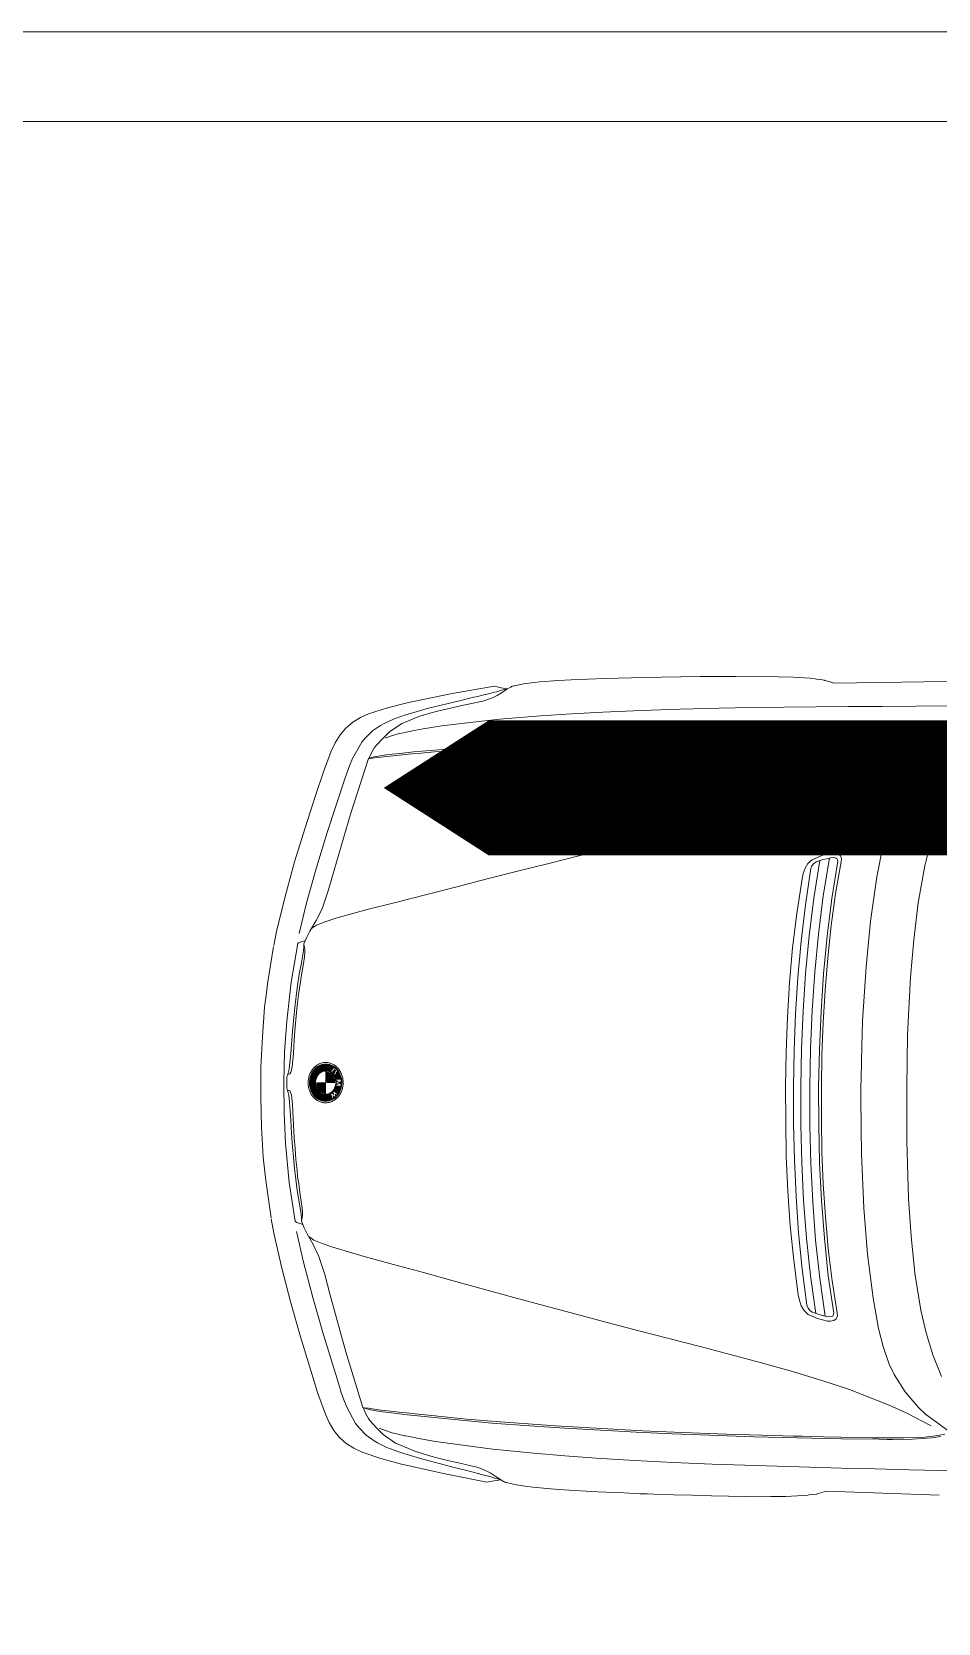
# Model space of a CAD drawing. Header units: metres. Extents: x -2 to 3328848, y -2 to 2725060.
# Drawn here: x 1662995.98 to 1663016.18, y 1362114.75 to 1362150.2 of the extents above; entities that cross this region are included whole.
import ezdxf

# ---------------------------------------------------------------- set-up
doc = ezdxf.new("R2010")
doc.units = ezdxf.units.M
doc.layers.get('0').update_dxf_attribs({"color": 253, "lineweight": 0})
doc.layers.add('AUTOS', color=253, linetype='Continuous', lineweight=0)
doc.layers.add('SIMBOLOGIA', color=253, linetype='Continuous', lineweight=0)

# ---------------------------------------------------------------- blocks, each defined once
blk = doc.blocks.new('8AUTOS')
at = {"linetype": 'Continuous'}
for p, q in [((1.7237, 1.2123), (1.4727, 1.2165)), ((1.7651, 1.2222), (1.7626, 1.2216)), ((2.4373, 1.2062), (2.4353, 1.2067)), ((2.512, 1.1843), (2.5005, 1.1872)), ((2.6866, 1.1224), (2.6856, 1.1229)), ((1.5498, 1.0347), (1.4935, 1.0627)), ((2.7598, 1.0446), (2.7536, 1.0585)), ((2.8338, 0.355), (2.8339, 0.3529)), ((2.8351, 0.3561), (2.8351, 0.3542)), ((2.8364, 0.3571), (2.8364, 0.3554)), ((2.8377, 0.358), (2.8377, 0.3566)), ((2.839, 0.3589), (2.839, 0.3558)), ((2.8403, 0.3597), (2.8403, 0.354)), ((2.8416, 0.3604), (2.8417, 0.3521)), ((2.8429, 0.361), (2.843, 0.3502)), ((2.8442, 0.3616), (2.8443, 0.3484)), ((2.8455, 0.362), (2.8456, 0.3453)), ((2.8468, 0.3625), (2.8469, 0.346)), ((2.8481, 0.3629), (2.8482, 0.3467)), ((2.8494, 0.3632), (2.8495, 0.3472)), ((2.8507, 0.3634), (2.8508, 0.3476)), ((2.852, 0.3636), (2.8521, 0.3479)), ((2.8533, 0.3638), (2.8534, 0.3481)), ((2.8546, 0.3639), (2.8547, 0.3483)), ((2.8559, 0.3639), (2.856, 0.3483)), ((2.8572, 0.3639), (2.8573, 0.3483)), ((2.8585, 0.3638), (2.8586, 0.3482)), ((2.8598, 0.3637), (2.8599, 0.348)), ((2.8611, 0.3635), (2.8612, 0.3477)), ((2.8624, 0.3633), (2.8625, 0.3473)), ((2.8637, 0.363), (2.8638, 0.3468)), ((2.865, 0.3627), (2.8651, 0.3462)), ((2.8663, 0.3622), (2.8664, 0.3455)), ((2.8676, 0.3618), (2.8677, 0.3447)), ((2.8689, 0.3612), (2.869, 0.3437)), ((2.8702, 0.3606), (2.8703, 0.3425)), ((2.8715, 0.3599), (2.8717, 0.3412)), ((2.8728, 0.3592), (2.873, 0.3397)), ((2.8741, 0.3584), (2.8743, 0.3378)), ((2.8754, 0.3575), (2.8756, 0.3355)), ((2.8767, 0.3565), (2.8769, 0.3324)), ((2.878, 0.3554), (2.8783, 0.3274)), ((2.821, 0.3313), (2.8212, 0.3129)), ((2.8223, 0.3363), (2.8224, 0.3294)), ((2.8224, 0.3248), (2.8225, 0.3194)), ((2.8236, 0.3399), (2.8237, 0.3294)), ((2.8237, 0.3243), (2.8237, 0.3199)), ((2.8248, 0.3428), (2.825, 0.3295)), ((2.825, 0.3238), (2.825, 0.3204)), ((2.8261, 0.3452), (2.8263, 0.3296)), ((2.8263, 0.3233), (2.8263, 0.321)), ((2.8274, 0.3473), (2.8276, 0.3296)), ((2.8276, 0.3228), (2.8276, 0.3215)), ((2.8287, 0.3492), (2.8289, 0.3297)), ((2.8289, 0.3255), (2.8289, 0.3252)), ((2.8289, 0.3223), (2.8289, 0.322)), ((2.829, 0.3191), (2.829, 0.3187)), ((2.83, 0.3509), (2.8302, 0.3298)), ((2.8302, 0.3256), (2.8302, 0.3247)), ((2.8302, 0.3196), (2.8303, 0.3187)), ((2.8313, 0.3524), (2.8313, 0.3505)), ((2.8313, 0.3455), (2.8315, 0.3298)), ((2.8315, 0.3257), (2.8315, 0.3241)), ((2.8315, 0.3202), (2.8316, 0.3187)), ((2.8325, 0.3537), (2.8326, 0.3517)), ((2.8326, 0.3447), (2.8328, 0.3299)), ((2.8328, 0.3271), (2.8329, 0.3173)), ((2.834, 0.3406), (2.8341, 0.327)), ((2.8352, 0.3503), (2.8352, 0.3478)), ((2.8353, 0.3397), (2.8353, 0.3321)), ((2.8365, 0.3515), (2.8365, 0.3489)), ((2.8365, 0.3453), (2.8365, 0.3443)), ((2.8366, 0.3396), (2.8366, 0.3351)), ((2.8367, 0.3304), (2.8367, 0.3222)), ((2.8378, 0.3509), (2.8378, 0.3501)), ((2.8378, 0.3466), (2.8378, 0.344)), ((2.8379, 0.3402), (2.8379, 0.3375)), ((2.8379, 0.3337), (2.838, 0.3222)), ((2.8391, 0.3478), (2.8391, 0.3452)), ((2.8392, 0.3414), (2.8392, 0.3393)), ((2.8392, 0.3361), (2.8393, 0.3222)), ((2.8404, 0.3472), (2.8404, 0.3464)), ((2.8404, 0.3426), (2.8405, 0.3409)), ((2.8405, 0.338), (2.8406, 0.3222)), ((2.8417, 0.3438), (2.8417, 0.3423)), ((2.8418, 0.3396), (2.8419, 0.3223)), ((2.843, 0.345), (2.843, 0.3435)), ((2.8431, 0.3409), (2.8432, 0.3223)), ((2.8443, 0.3462), (2.8443, 0.3445)), ((2.8443, 0.3421), (2.8445, 0.3223)), ((2.8456, 0.343), (2.8458, 0.3223)), ((2.8469, 0.3438), (2.8471, 0.3223)), ((2.8482, 0.3445), (2.8484, 0.3223)), ((2.8495, 0.3451), (2.8497, 0.3223)), ((2.8508, 0.3455), (2.851, 0.3223)), ((2.8521, 0.3459), (2.8523, 0.3223)), ((2.8534, 0.3461), (2.8536, 0.3224)), ((2.8547, 0.3463), (2.8549, 0.3224)), ((2.856, 0.3483), (2.8565, 0.2964)), ((2.8562, 0.3224), (2.8564, 0.2984)), ((2.8575, 0.3224), (2.8577, 0.2985)), ((2.8588, 0.3224), (2.859, 0.2987)), ((2.8601, 0.3224), (2.8603, 0.2989)), ((2.8614, 0.3224), (2.8616, 0.2992)), ((2.8627, 0.3224), (2.8629, 0.2997)), ((2.864, 0.3225), (2.8642, 0.3003)), ((2.8653, 0.3225), (2.8655, 0.3009)), ((2.8666, 0.3225), (2.8668, 0.3017)), ((2.8679, 0.3225), (2.8681, 0.3027)), ((2.8692, 0.3225), (2.8694, 0.3038)), ((2.8705, 0.3225), (2.8707, 0.3052)), ((2.8718, 0.3225), (2.872, 0.3067)), ((2.8731, 0.3225), (2.8732, 0.3086)), ((2.8744, 0.3225), (2.8745, 0.311)), ((2.8757, 0.3226), (2.8758, 0.3143)), ((2.8793, 0.3541), (2.8799, 0.291)), ((2.8807, 0.3528), (2.8812, 0.2924)), ((2.882, 0.3513), (2.8825, 0.2939)), ((2.8833, 0.3497), (2.8838, 0.2956)), ((2.8846, 0.3478), (2.885, 0.2974)), ((2.8859, 0.3458), (2.8863, 0.2995)), ((2.8872, 0.3434), (2.8876, 0.302)), ((2.8886, 0.3405), (2.8889, 0.3048)), ((2.8899, 0.337), (2.8902, 0.3084)), ((2.8912, 0.3319), (2.8914, 0.3135)), ((2.8225, 0.3148), (2.8226, 0.3078)), ((2.8238, 0.3148), (2.8239, 0.3043)), ((2.8251, 0.3147), (2.8252, 0.3014)), ((2.8264, 0.3147), (2.8265, 0.299)), ((2.8277, 0.3146), (2.8279, 0.2969)), ((2.829, 0.3146), (2.8292, 0.2951)), ((2.8303, 0.3145), (2.8304, 0.2977)), ((2.8305, 0.2953), (2.8305, 0.2934)), ((2.8316, 0.3145), (2.8317, 0.2988)), ((2.8318, 0.2937), (2.8318, 0.292)), ((2.8329, 0.3144), (2.833, 0.3)), ((2.8331, 0.2948), (2.8331, 0.2906)), ((2.8342, 0.3174), (2.8343, 0.3011)), ((2.8344, 0.296), (2.8344, 0.2947)), ((2.8344, 0.2909), (2.8344, 0.2894)), ((2.8355, 0.3123), (2.8356, 0.3023)), ((2.8357, 0.2897), (2.8357, 0.2883)), ((2.8368, 0.3093), (2.8369, 0.3034)), ((2.837, 0.2904), (2.837, 0.2873)), ((2.8382, 0.307), (2.8382, 0.3044)), ((2.8383, 0.2962), (2.8383, 0.2959)), ((2.8383, 0.2915), (2.8383, 0.2894)), ((2.8383, 0.2879), (2.8383, 0.2864)), ((2.8395, 0.3051), (2.8395, 0.3028)), ((2.8395, 0.2995), (2.8396, 0.297)), ((2.8396, 0.287), (2.8397, 0.2856)), ((2.8408, 0.3036), (2.8408, 0.2982)), ((2.8409, 0.2862), (2.841, 0.2848)), ((2.8421, 0.3022), (2.8421, 0.2993)), ((2.8422, 0.2894), (2.8423, 0.2842)), ((2.8434, 0.3011), (2.8434, 0.2991)), ((2.8435, 0.2927), (2.8436, 0.2835)), ((2.8447, 0.3001), (2.8447, 0.2983)), ((2.8448, 0.296), (2.8449, 0.283)), ((2.846, 0.2993), (2.8462, 0.2825)), ((2.8473, 0.2986), (2.8475, 0.2821)), ((2.8486, 0.298), (2.8488, 0.2818)), ((2.8499, 0.2975), (2.8501, 0.2815)), ((2.8513, 0.2971), (2.8514, 0.2813)), ((2.8526, 0.2968), (2.8527, 0.2811)), ((2.8539, 0.2966), (2.854, 0.2809)), ((2.8552, 0.2965), (2.8553, 0.2809)), ((2.8565, 0.2964), (2.8566, 0.2809)), ((2.8578, 0.2965), (2.8579, 0.2809)), ((2.8591, 0.2966), (2.8592, 0.281)), ((2.8604, 0.2969), (2.8605, 0.2811)), ((2.8617, 0.2972), (2.8618, 0.2813)), ((2.8629, 0.2976), (2.8631, 0.2816)), ((2.8642, 0.2981), (2.8644, 0.2819)), ((2.8655, 0.2987), (2.8657, 0.2823)), ((2.8668, 0.2995), (2.867, 0.2827)), ((2.8681, 0.3003), (2.8683, 0.2832)), ((2.8694, 0.3013), (2.8696, 0.2838)), ((2.8707, 0.3025), (2.8709, 0.2844)), ((2.872, 0.3038), (2.8722, 0.2851)), ((2.8733, 0.3054), (2.8735, 0.2859)), ((2.8746, 0.3073), (2.8747, 0.2867)), ((2.8758, 0.3096), (2.876, 0.2876)), ((2.8771, 0.3127), (2.8773, 0.2887)), ((2.8784, 0.3177), (2.8786, 0.2898)), ((1.5628, -0.4132), (1.507, -0.4422)), ((2.7727, -0.4014), (2.7668, -0.4154)), ((2.7009, -0.4805), (2.6999, -0.481)), ((2.5275, -0.5456), (2.516, -0.5487)), ((1.7398, -0.5876), (1.4889, -0.5964)), ((1.7814, -0.5968), (1.7789, -0.5963)), ((2.4532, -0.5688), (2.4512, -0.5693))]:
    blk.add_line(p, q, dxfattribs=at)
for points in [[(1.7447, 1.2185), (1.7342, 1.2159), (1.7237, 1.2123)], [(1.7626, 1.2216), (1.7541, 1.2206), (1.7447, 1.2191)], [(1.7452, 1.219), (1.7447, 1.2185), (1.7452, 1.219)], [(2.4353, 1.2067), (2.4148, 1.211), (2.3912, 1.2138), (2.3787, 1.2151), (2.3382, 1.2183), (2.3092, 1.22), (2.2727, 1.2212), (2.2336, 1.2229), (2.1751, 1.2243), (2.1391, 1.2255), (2.1236, 1.2254), (2.1086, 1.2257), (2.0646, 1.2263), (2.0221, 1.227), (1.9801, 1.2276), (1.9421, 1.2277), (1.9061, 1.2279), (1.8761, 1.2277), (1.8476, 1.2269), (1.8146, 1.2256), (1.7761, 1.2233), (1.7656, 1.2222)], [(2.4393, 1.2057), (2.4393, 1.2057), (2.4373, 1.2062)], [(2.4438, 1.2037), (2.4418, 1.2047), (2.4393, 1.2057)], [(2.4808, 1.2056), (2.4738, 1.204), (2.4648, 1.2024), (2.4506, 1.1998)], [(2.6747, 1.1683), (2.578, 1.1884), (2.4808, 1.2056)], [(2.4624, 1.1924), (2.4549, 1.1973), (2.4438, 1.2037)], [(2.4749, 1.1935), (2.4644, 1.1969), (2.4508, 1.1997)], [(2.5081, 1.1718), (2.4971, 1.1752), (2.483, 1.1806), (2.474, 1.185), (2.4624, 1.1924)], [(2.4749, 1.1935), (2.4804, 1.1921), (2.4905, 1.1896), (2.4965, 1.1882), (2.4995, 1.1872), (2.5005, 1.1872)], [(2.6379, 1.1415), (2.6244, 1.1453), (2.6068, 1.1502), (2.5848, 1.1555), (2.5627, 1.1603), (2.5452, 1.1641), (2.5136, 1.1709), (2.5081, 1.1718)], [(2.8091, 1.012), (2.8029, 1.0284), (2.7963, 1.0444), (2.7759, 1.0807), (2.7673, 1.0906), (2.7517, 1.106), (2.7341, 1.1183), (2.7261, 1.1228), (2.705, 1.1326), (2.6804, 1.1413), (2.6674, 1.1452), (2.6523, 1.1496), (2.6303, 1.1559), (2.5546, 1.1742), (2.5265, 1.181), (2.521, 1.1824), (2.512, 1.1843)], [(2.7234, 1.0902), (2.7093, 1.0951), (2.6943, 1.0995), (2.6657, 1.1057), (2.6657, 1.1057), (2.6632, 1.1062), (2.6552, 1.1076), (2.6387, 1.1105), (2.5971, 1.1171), (2.5536, 1.1227), (2.469, 1.132), (2.3774, 1.1396), (2.3084, 1.144), (2.2388, 1.1479), (2.1528, 1.1516), (2.0663, 1.1544), (1.9797, 1.1566), (1.9072, 1.1579), (1.8352, 1.1588), (1.7632, 1.1596), (1.6917, 1.1605), (1.6162, 1.1608), (1.5407, 1.1616), (1.4382, 1.1617)], [(2.6856, 1.1229), (2.6519, 1.1366), (2.6394, 1.141), (2.6379, 1.1415)], [(2.861, 1.015), (2.8436, 1.0608), (2.835, 1.0792), (2.8238, 1.0971), (2.8112, 1.1125), (2.796, 1.1254), (2.7789, 1.1357), (2.7604, 1.1441), (2.7182, 1.1577), (2.6747, 1.1683)], [(2.6866, 1.1224), (2.7142, 1.1041), (2.7288, 1.0894)], [(1.4713, 1.086), (1.4913, 1.0897), (1.5343, 1.0931), (1.5793, 1.0945), (1.5908, 1.0946), (1.6088, 1.0948), (1.6923, 1.0955), (1.7918, 1.0949), (1.8888, 1.0943), (1.9858, 1.0926), (2.0703, 1.0909), (2.1503, 1.0886), (2.2299, 1.0858), (2.3094, 1.0825), (2.3884, 1.0787), (2.4725, 1.074), (2.5555, 1.0677), (2.5861, 1.0655), (2.6606, 1.0592), (2.6907, 1.0559), (2.7162, 1.0532), (2.7302, 1.0513), (2.7432, 1.0494), (2.7492, 1.048)], [(1.6633, 0.3117), (1.6631, 0.3317), (1.6614, 0.4037), (1.6595, 0.4592), (1.6519, 0.5806), (1.642, 0.6825), (1.6276, 0.7809), (1.6145, 0.8483), (1.6036, 0.8882), (1.5893, 0.9271), (1.5781, 0.9495), (1.5527, 0.9878), (1.5224, 1.022), (1.5063, 1.0368), (1.4504, 1.0763)], [(1.4779, 1.0836), (1.4943, 1.0862), (1.5078, 1.0879), (1.5533, 1.0903), (1.5953, 1.0911), (1.6073, 1.0912), (1.6233, 1.0914), (1.6943, 1.0915), (1.7328, 1.0914), (1.7593, 1.0916), (1.7803, 1.0913), (1.7998, 1.091), (1.8713, 1.0906), (1.9488, 1.0893), (2.0659, 1.0868), (2.1354, 1.085), (2.2269, 1.0818), (2.3179, 1.0781), (2.3304, 1.0777), (2.402, 1.0739), (2.473, 1.0695), (2.5286, 1.066), (2.5856, 1.0615), (2.5926, 1.0611), (2.5986, 1.0606), (2.6136, 1.0592), (2.6286, 1.0579), (2.6436, 1.0565), (2.6557, 1.0556), (2.6787, 1.0533), (2.7257, 1.0487), (2.7477, 1.0459), (2.7568, 1.045), (2.7608, 1.0446)], [(2.7288, 1.0894), (2.744, 1.0734), (2.7475, 1.0689), (2.7536, 1.0585)], [(2.8877, 0.6658), (2.8766, 0.6736), (2.8575, 0.6809), (2.8334, 0.6887), (2.7638, 0.7081), (2.6976, 0.7245), (2.631, 0.7414), (2.5638, 0.7588), (2.4962, 0.7762), (2.4285, 0.7936), (2.3588, 0.811), (2.2887, 0.8283), (2.219, 0.8457), (2.1489, 0.8626), (2.0782, 0.8794), (2.0111, 0.8953), (1.9439, 0.9117), (1.8768, 0.9281), (1.8096, 0.9455), (1.7429, 0.9645), (1.6767, 0.9854), (1.5875, 1.0181), (1.5498, 1.0347)], [(2.7598, 1.0446), (2.7557, 1.046), (2.7492, 1.048)], [(2.8643, 0.71), (2.8504, 0.7498), (2.8375, 0.7957), (2.8009, 0.9209), (2.7608, 1.0446)], [(1.472, 0.9525), (1.4925, 0.9047), (1.5084, 0.8558), (1.5208, 0.8055), (1.5356, 0.7231), (1.5458, 0.6407), (1.5531, 0.5572), (1.5592, 0.4293), (1.5608, 0.3108)], [(2.9149, 0.6549), (2.8986, 0.7228), (2.8764, 0.8016), (2.8527, 0.8794), (2.8132, 0.999), (2.8091, 1.012)], [(2.861, 1.015), (2.878, 0.9646), (2.9022, 0.8898), (2.9253, 0.8145), (2.9465, 0.7372), (2.9657, 0.6594), (2.972, 0.6279)], [(1.7286, 0.8338), (1.7216, 0.8338), (1.7146, 0.8322), (1.7092, 0.8281), (1.7067, 0.8216), (1.7073, 0.8146)], [(1.7749, 0.7992), (1.7724, 0.8052), (1.7683, 0.8107), (1.7628, 0.8141), (1.7563, 0.8166), (1.7497, 0.8185), (1.7432, 0.8204), (1.7367, 0.8219), (1.7302, 0.8233), (1.7232, 0.8243), (1.7172, 0.8222), (1.7148, 0.8157)], [(1.7148, 0.8157), (1.7285, 0.7328), (1.7388, 0.6489), (1.747, 0.565), (1.7523, 0.481), (1.756, 0.3965), (1.7578, 0.3126)], [(1.7946, 0.7764), (1.792, 0.7884), (1.7879, 0.8003), (1.7813, 0.8108), (1.7717, 0.8192), (1.7507, 0.8285), (1.7286, 0.8338)], [(1.7337, 0.8224), (1.7475, 0.7385), (1.7582, 0.6536), (1.766, 0.5686), (1.7717, 0.4832), (1.7755, 0.3982), (1.7773, 0.3127)], [(1.7548, 0.8171), (1.768, 0.7337), (1.7788, 0.6498), (1.7865, 0.5658), (1.7923, 0.4819), (1.7955, 0.3974), (1.7973, 0.3129)], [(1.7073, 0.8146), (1.7199, 0.7437), (1.7295, 0.6723), (1.7372, 0.6004), (1.7433, 0.5284), (1.7475, 0.4565), (1.7501, 0.3845), (1.7513, 0.3125)], [(1.7749, 0.7992), (1.7871, 0.7188), (1.7964, 0.6379), (1.8036, 0.557), (1.8088, 0.4755), (1.812, 0.3945), (1.8138, 0.3131)], [(1.8313, 0.3132), (1.8296, 0.3907), (1.8269, 0.4682), (1.8222, 0.5456), (1.8155, 0.6226), (1.8063, 0.6995), (1.7946, 0.7764)], [(2.9045, 0.6318), (2.8983, 0.6468), (2.8912, 0.6597), (2.8775, 0.6836), (2.8643, 0.71)], [(2.9013, 0.6395), (2.9149, 0.6349), (2.9169, 0.6339), (2.9185, 0.6325)], [(2.9045, 0.6318), (2.9045, 0.6313), (2.9045, 0.6298), (2.904, 0.6278), (2.9035, 0.6238), (2.9026, 0.6183), (2.9026, 0.6138), (2.9037, 0.6028), (2.9059, 0.5878), (2.9101, 0.5624), (2.9122, 0.5474), (2.9148, 0.5329), (2.9165, 0.5184), (2.9197, 0.4945), (2.9219, 0.4705), (2.9241, 0.4465), (2.9264, 0.4175), (2.9281, 0.388), (2.9293, 0.372), (2.9309, 0.3586), (2.932, 0.3506), (2.934, 0.3456), (2.9361, 0.3421), (2.9381, 0.3416), (2.9391, 0.3411), (2.9401, 0.3411), (2.9406, 0.3411), (2.9406, 0.3421), (2.94, 0.3436), (2.939, 0.3466), (2.9375, 0.3526), (2.9358, 0.3666), (2.9341, 0.3871), (2.9325, 0.4076), (2.9302, 0.4371), (2.9274, 0.4665), (2.9252, 0.4905), (2.922, 0.5145), (2.9188, 0.5385), (2.9151, 0.5639), (2.9103, 0.5894), (2.9066, 0.6113), (2.905, 0.6238), (2.9045, 0.6298), (2.9045, 0.6318)], [(2.9185, 0.6325), (2.9332, 0.5466), (2.943, 0.4597), (2.9476, 0.3912), (2.9497, 0.3232)], [(2.9725, 0.6254), (2.9858, 0.5426), (2.989, 0.5166), (2.9922, 0.4906), (2.9973, 0.4242), (3.0004, 0.3577), (3.0007, 0.3237)], [(2.8314, 0.3507), (2.8382, 0.357), (2.8452, 0.3471), (2.8382, 0.3404)], [(2.8355, 0.348), (2.8381, 0.3504), (2.837, 0.352), (2.8344, 0.3496), (2.8344, 0.3496)], [(2.8367, 0.3456), (2.8396, 0.3483), (2.8407, 0.3467), (2.8378, 0.344)], [(2.924, 0.0135), (2.9372, 0.0996), (2.9454, 0.1867), (2.9488, 0.2552), (2.9497, 0.3232)], [(2.9427, 0.3232), (2.9427, 0.3272), (2.9426, 0.3317), (2.9426, 0.3352), (2.9416, 0.3386), (2.9406, 0.3416)], [(2.9427, 0.3232), (2.9428, 0.3192), (2.9428, 0.3147), (2.9428, 0.3112), (2.9419, 0.3076), (2.9409, 0.3046)], [(2.9779, 0.0215), (2.9897, 0.1046), (2.9924, 0.1306), (2.9952, 0.1566), (2.9991, 0.2232), (3.001, 0.2897), (3.0007, 0.3237)], [(1.4835, -0.3324), (1.5031, -0.2842), (1.5182, -0.2351), (1.5297, -0.1845), (1.543, -0.1019), (1.5517, -0.0193), (1.5575, 0.0643), (1.5613, 0.1923), (1.5608, 0.3108)], [(1.6633, 0.3117), (1.6635, 0.2917), (1.6631, 0.2197), (1.6621, 0.1642), (1.6567, 0.0426), (1.6486, -0.0594), (1.636, -0.1581), (1.6241, -0.2257), (1.6139, -0.2658), (1.6003, -0.3049), (1.5895, -0.3275), (1.5648, -0.3662), (1.5351, -0.401), (1.5193, -0.4161), (1.4641, -0.4566)], [(1.7163, -0.1903), (1.7276, -0.1192), (1.736, -0.0477), (1.7423, 0.0244), (1.7472, 0.0965), (1.7501, 0.1685), (1.7514, 0.2405), (1.7513, 0.3125)], [(1.7238, -0.1913), (1.736, -0.1082), (1.7448, -0.0241), (1.7515, 0.06), (1.7553, 0.144), (1.7575, 0.2286), (1.7578, 0.3126)], [(1.7428, -0.1976), (1.7551, -0.1135), (1.7643, -0.0284), (1.7706, 0.0567), (1.7748, 0.1422), (1.777, 0.2272), (1.7773, 0.3127)], [(1.7638, -0.1919), (1.7755, -0.1083), (1.7848, -0.0242), (1.791, 0.0598), (1.7953, 0.1439), (1.797, 0.2284), (1.7973, 0.3129)], [(1.7836, -0.1737), (1.7944, -0.0931), (1.8022, -0.0121), (1.8079, 0.069), (1.8117, 0.1505), (1.8135, 0.2316), (1.8138, 0.3131)], [(1.8313, 0.3132), (1.831, 0.2357), (1.8297, 0.1582), (1.8263, 0.0807), (1.821, 0.0036), (1.8132, -0.0735), (1.8029, -0.1506)], [(2.91, 0.0139), (2.91, 0.0144), (2.91, 0.0159), (2.9095, 0.0178), (2.9089, 0.0218), (2.9079, 0.0273), (2.9078, 0.0318), (2.9087, 0.0428), (2.9106, 0.0579), (2.9144, 0.0834), (2.9162, 0.0984), (2.9186, 0.1129), (2.92, 0.1274), (2.9228, 0.1515), (2.9245, 0.1755), (2.9263, 0.1995), (2.9281, 0.2285), (2.9293, 0.258), (2.9302, 0.274), (2.9315, 0.2876), (2.9325, 0.2956), (2.9344, 0.3006), (2.9364, 0.3041), (2.9384, 0.3046), (2.9394, 0.3051), (2.9404, 0.3051), (2.9409, 0.3051), (2.9409, 0.3041), (2.9404, 0.3026), (2.9394, 0.2996), (2.938, 0.2936), (2.9366, 0.2796), (2.9353, 0.2591), (2.934, 0.2386), (2.9322, 0.2091), (2.93, 0.1795), (2.9282, 0.1555), (2.9254, 0.1315), (2.9227, 0.1075), (2.9194, 0.0819), (2.9151, 0.0564), (2.9118, 0.0344), (2.9104, 0.0219), (2.91, 0.0159), (2.91, 0.0139)], [(2.91, 0.0139), (2.9041, -0.0012), (2.8972, -0.0143), (2.884, -0.0384), (2.8712, -0.065)], [(2.8734, -0.37), (2.8895, -0.3193), (2.9123, -0.2441), (2.9341, -0.1684), (2.9539, -0.0908), (2.9717, -0.0126), (2.9774, 0.019)], [(2.907, 0.0061), (2.9205, 0.0109), (2.9225, 0.012), (2.924, 0.0135)], [(2.8939, -0.0204), (2.8829, -0.0284), (2.8639, -0.0361), (2.84, -0.0443), (2.7707, -0.0649), (2.7048, -0.0825), (2.6385, -0.1006), (2.5717, -0.1192), (2.5043, -0.1378), (2.437, -0.1564), (2.3677, -0.175), (2.2978, -0.1936), (2.2285, -0.2123), (2.1586, -0.2304), (2.0883, -0.2485), (2.0215, -0.2656), (1.9546, -0.2832), (1.8878, -0.3008), (1.8209, -0.3194), (1.7546, -0.3395), (1.6888, -0.3616), (1.6001, -0.3959), (1.5628, -0.4132)], [(2.9209, -0.009), (2.9058, -0.0772), (2.885, -0.1564), (2.8627, -0.2346), (2.8253, -0.3549), (2.8214, -0.368)], [(2.8712, -0.065), (2.858, -0.1051), (2.846, -0.1512), (2.8116, -0.277), (2.7737, -0.4014)], [(1.7836, -0.1737), (1.7812, -0.1798), (1.7772, -0.1853), (1.7718, -0.1888), (1.7653, -0.1914), (1.7588, -0.1935), (1.7523, -0.1955), (1.7458, -0.1971), (1.7393, -0.1986), (1.7324, -0.1997), (1.7263, -0.1977), (1.7238, -0.1913)], [(1.8029, -0.1506), (1.8005, -0.1626), (1.7966, -0.1746), (1.7902, -0.1852), (1.7808, -0.1938), (1.7599, -0.2034), (1.7379, -0.2091)], [(1.7379, -0.2091), (1.7309, -0.2092), (1.7239, -0.2078), (1.7184, -0.2038), (1.7158, -0.1973), (1.7163, -0.1903)], [(2.8214, -0.368), (2.8155, -0.3845), (2.8092, -0.4006), (2.7895, -0.4372), (2.7811, -0.4473), (2.7657, -0.463), (2.7484, -0.4756), (2.7404, -0.4802), (2.7195, -0.4904), (2.6951, -0.4996), (2.6821, -0.5037), (2.6671, -0.5083), (2.6452, -0.515), (2.5699, -0.5347), (2.5419, -0.542), (2.5365, -0.5435), (2.5275, -0.5456)], [(2.8734, -0.37), (2.8568, -0.4161), (2.8485, -0.4347), (2.8377, -0.4528), (2.8253, -0.4684), (2.8104, -0.4816), (2.7935, -0.4922), (2.7751, -0.5009), (2.7332, -0.5152), (2.6898, -0.5266)], [(1.4852, -0.4659), (1.5053, -0.4692), (1.5483, -0.4718), (1.5933, -0.4724), (1.6048, -0.4723), (1.6228, -0.4722), (1.7063, -0.4714), (1.8058, -0.469), (1.9027, -0.4667), (1.9997, -0.4633), (2.0842, -0.4601), (2.1642, -0.4563), (2.2436, -0.4521), (2.3231, -0.4474), (2.402, -0.4422), (2.486, -0.436), (2.5689, -0.4282), (2.5994, -0.4254), (2.6738, -0.4178), (2.7038, -0.414), (2.7293, -0.4108), (2.7433, -0.4087), (2.7562, -0.4065), (2.7622, -0.405)], [(1.4767, -0.4605), (1.4917, -0.4634), (1.5082, -0.4657), (1.5217, -0.4671), (1.5672, -0.4687), (1.6093, -0.4688), (1.6213, -0.4687), (1.6373, -0.4686), (1.7082, -0.4674), (1.7467, -0.4666), (1.7732, -0.4663), (1.7942, -0.4656), (1.8137, -0.465), (1.8852, -0.4633), (1.9627, -0.4606), (2.0797, -0.4561), (2.1491, -0.453), (2.2406, -0.4482), (2.3315, -0.4428), (2.344, -0.4422), (2.4155, -0.4371), (2.4865, -0.4315), (2.5419, -0.427), (2.5989, -0.4214), (2.6059, -0.4209), (2.6119, -0.4203), (2.6268, -0.4187), (2.6418, -0.4171), (2.6568, -0.4154), (2.6688, -0.4143), (2.6918, -0.4116), (2.7387, -0.4062), (2.7607, -0.403), (2.7697, -0.4019), (2.7737, -0.4014)], [(2.7426, -0.4468), (2.7575, -0.4305), (2.7609, -0.426), (2.7668, -0.4154)], [(2.7727, -0.4014), (2.7687, -0.4029), (2.7622, -0.405)], [(2.7371, -0.4477), (2.7232, -0.4528), (2.7082, -0.4575), (2.6798, -0.4642), (2.6798, -0.4642), (2.6773, -0.4647), (2.6693, -0.4663), (2.6528, -0.4695), (2.6114, -0.4768), (2.5679, -0.4832), (2.4835, -0.494), (2.3921, -0.5033), (2.3231, -0.5089), (2.2537, -0.514), (2.1677, -0.5193), (2.0813, -0.5236), (1.9948, -0.5274), (1.9223, -0.53), (1.8503, -0.5321), (1.7783, -0.5343), (1.7069, -0.5364), (1.6314, -0.5381), (1.5559, -0.5403), (1.4534, -0.5422)], [(2.7009, -0.4805), (2.7282, -0.4618), (2.7426, -0.4468)], [(2.6999, -0.481), (2.6665, -0.4953), (2.6541, -0.5), (2.6526, -0.5005)], [(2.6898, -0.5266), (2.5935, -0.5485), (2.4967, -0.5674)], [(2.6526, -0.5005), (2.6391, -0.5046), (2.6217, -0.5097), (2.5997, -0.5154), (2.5778, -0.5206), (2.5603, -0.5248), (2.5289, -0.5321), (2.5234, -0.5331)], [(2.4597, -0.5662), (2.4577, -0.5672), (2.4552, -0.5682)], [(2.4781, -0.5545), (2.4706, -0.5596), (2.4597, -0.5662)], [(2.4967, -0.5674), (2.4897, -0.5659), (2.4806, -0.5645), (2.4663, -0.5622)], [(2.4906, -0.5554), (2.4801, -0.559), (2.4665, -0.562)], [(2.5234, -0.5331), (2.5124, -0.5367), (2.4984, -0.5424), (2.4895, -0.5469), (2.4781, -0.5545)], [(2.4906, -0.5554), (2.496, -0.5539), (2.506, -0.5513), (2.512, -0.5497), (2.515, -0.5487), (2.516, -0.5487)], [(1.7609, -0.5935), (1.7504, -0.591), (1.7398, -0.5876)], [(1.7614, -0.5939), (1.7609, -0.5935), (1.7614, -0.5939)], [(1.7789, -0.5963), (1.7704, -0.5954), (1.7609, -0.5941)], [(2.4512, -0.5693), (2.4307, -0.574), (2.4073, -0.5772), (2.3948, -0.5788), (2.3543, -0.5826), (2.3253, -0.5849), (2.2888, -0.5867), (2.2499, -0.5891), (2.1914, -0.5916), (2.1554, -0.5934), (2.1399, -0.5936), (2.1249, -0.5942), (2.0809, -0.5956), (2.0384, -0.597), (1.9964, -0.5983), (1.9584, -0.5992), (1.9224, -0.6), (1.8924, -0.6003), (1.8639, -0.6), (1.8309, -0.5993), (1.7924, -0.5977), (1.7819, -0.5968)], [(2.4552, -0.5682), (2.4552, -0.5682), (2.4532, -0.5688)]]:
    blk.add_lwpolyline(points, dxfattribs=at)
for points in [[(2.8566, 0.2774, -0.056462), (2.849, 0.2782, -0.055115), (2.8417, 0.2807, -0.052786), (2.8349, 0.2848, -0.05002), (2.8289, 0.2903, -0.047333), (2.824, 0.2971, -0.045092), (2.8203, 0.3048, -0.043513), (2.8181, 0.3133, -0.042704), (2.8172, 0.322, -0.042704), (2.8179, 0.3308, -0.043513), (2.82, 0.3393, -0.045092), (2.8236, 0.3471, -0.047333), (2.8284, 0.354, -0.05002), (2.8342, 0.3596, -0.052786), (2.8409, 0.3638, -0.055115), (2.8482, 0.3664, -0.056462), (2.8558, 0.3674, -0.056462), (2.8634, 0.3666, -0.055115), (2.8708, 0.3641, -0.052786), (2.8776, 0.36, -0.05002), (2.8835, 0.3544, -0.047333), (2.8884, 0.3477, -0.045092), (2.8921, 0.3399, -0.043513), (2.8944, 0.3315, -0.042704), (2.8952, 0.3227, -0.042704), (2.8946, 0.3139, -0.043513), (2.8924, 0.3055, -0.045092), (2.8889, 0.2977, -0.047333), (2.8841, 0.2908, -0.05002), (2.8782, 0.2852, -0.052786), (2.8715, 0.2809, -0.055115), (2.8642, 0.2783, -0.056462)], [(2.8202, 0.3221, -0.042704), (2.8208, 0.3302, -0.043513), (2.8228, 0.338, -0.045092), (2.8261, 0.3452, -0.047333), (2.8305, 0.3515, -0.05002), (2.8359, 0.3567, -0.052786), (2.8421, 0.3606, -0.055115), (2.8488, 0.3631, -0.056462), (2.8559, 0.3639, -0.056462), (2.8629, 0.3632, -0.055115), (2.8697, 0.3609, -0.052786), (2.8759, 0.3571, -0.05002), (2.8814, 0.352, -0.047333), (2.886, 0.3457, -0.045092), (2.8893, 0.3386, -0.043513), (2.8915, 0.3308, -0.042704), (2.8922, 0.3227, -0.042704), (2.8916, 0.3146, -0.043513), (2.8896, 0.3068, -0.045092), (2.8864, 0.2996, -0.047333), (2.8819, 0.2932, -0.05002), (2.8765, 0.288, -0.052786), (2.8703, 0.2841, -0.055115), (2.8636, 0.2817, -0.056462), (2.8566, 0.2808, -0.056462), (2.8496, 0.2816, -0.055115), (2.8428, 0.2839, -0.052786), (2.8365, 0.2877, -0.05002), (2.831, 0.2928, -0.047333), (2.8265, 0.299, -0.045092), (2.8231, 0.3062, -0.043513), (2.821, 0.314, -0.042704)], [(2.8337, 0.3222, -0.042704), (2.8341, 0.3273, -0.043513), (2.8353, 0.3321, -0.045092), (2.8374, 0.3366, -0.047333), (2.8402, 0.3406, -0.05002), (2.8435, 0.3439, -0.052786), (2.8474, 0.3463, -0.055115), (2.8516, 0.3478, -0.056462), (2.856, 0.3483, -0.056462), (2.8604, 0.3479, -0.055115), (2.8646, 0.3464, -0.052786), (2.8685, 0.3441, -0.05002), (2.872, 0.3409, -0.047333), (2.8748, 0.337, -0.045092), (2.8769, 0.3325, -0.043513), (2.8782, 0.3276, -0.042704), (2.8787, 0.3226, -0.042704), (2.8783, 0.3175, -0.043513), (2.8771, 0.3126, -0.045092), (2.8751, 0.3081, -0.047333), (2.8723, 0.3042, -0.05002), (2.8689, 0.3009, -0.052786), (2.865, 0.2985, -0.055115), (2.8608, 0.297, -0.056462), (2.8565, 0.2964, -0.056462), (2.8521, 0.2969, -0.055115), (2.8478, 0.2983, -0.052786), (2.8439, 0.3007, -0.05002), (2.8405, 0.3039, -0.047333), (2.8376, 0.3078, -0.045092), (2.8355, 0.3123, -0.043513), (2.8342, 0.3171, -0.042704)]]:
    blk.add_lwpolyline(points, format="xyb", close=True, dxfattribs=at)
for points in [[(2.822, 0.3293), (2.8331, 0.3299), (2.8326, 0.3257), (2.8281, 0.3255), (2.8327, 0.3237), (2.8327, 0.3207), (2.8282, 0.3188), (2.8327, 0.3186), (2.8332, 0.3144), (2.8221, 0.3148), (2.8216, 0.3191), (2.8292, 0.3221), (2.8216, 0.3251)], [(2.8293, 0.2967), (2.8381, 0.3045), (2.8404, 0.3017), (2.8381, 0.2957), (2.8425, 0.2997), (2.8455, 0.2978), (2.8409, 0.2862), (2.8379, 0.2882), (2.8396, 0.2927), (2.836, 0.2894), (2.8333, 0.2919), (2.8352, 0.2967), (2.8318, 0.2937)]]:
    blk.add_lwpolyline(points, close=True, dxfattribs=at)
for points in [[(2.8331, 0.3446, -0.057431), (2.8325, 0.3447, -0.05562), (2.832, 0.345, -0.052954), (2.8315, 0.3453, -0.050038), (2.831, 0.3458, -0.047381), (2.8307, 0.3464, -0.045314), (2.8305, 0.347, -0.044018), (2.8303, 0.3476, -0.04357), (2.8303, 0.3483, -0.043992), (2.8304, 0.349, -0.045263), (2.8307, 0.3496, -0.047309), (2.831, 0.3502, -0.049952), (2.8314, 0.3507, -0.049952)], [(2.8382, 0.3404, -0.053032), (2.8376, 0.34, -0.055748), (2.837, 0.3397, -0.057627), (2.8364, 0.3396, -0.058156), (2.8357, 0.3396, -0.057179), (2.8351, 0.3398, -0.054981), (2.8345, 0.3401, -0.052134), (2.834, 0.3405, -0.049237), (2.8335, 0.3411, -0.046745), (2.8332, 0.3417, -0.044932), (2.833, 0.3424, -0.043938), (2.8329, 0.3432, -0.043818), (2.8329, 0.3439, -0.044576), (2.8331, 0.3446, -0.044576)], [(2.8344, 0.3496, 0.049195), (2.8343, 0.3494, 0.046619), (2.8342, 0.3493, 0.044593), (2.8341, 0.3491, 0.043291), (2.8341, 0.3489, 0.042789), (2.8341, 0.3487, 0.04311), (2.8341, 0.3485, 0.044241), (2.8342, 0.3483, 0.046119), (2.8343, 0.3481, 0.048595), (2.8344, 0.348, 0.051392), (2.8345, 0.3479, 0.054067), (2.8347, 0.3478, 0.056064), (2.8349, 0.3478, 0.056876), (2.835, 0.3478, 0.056274), (2.8352, 0.3478, 0.054429), (2.8354, 0.3479, 0.051819), (2.8355, 0.348, 0.051819)], [(2.8378, 0.344, -0.051748), (2.8377, 0.3439, -0.054351), (2.8375, 0.3438, -0.056193), (2.8374, 0.3438, -0.056799), (2.8372, 0.3438, -0.055997), (2.837, 0.3438, -0.054011), (2.8369, 0.3439, -0.051346), (2.8367, 0.344, -0.048556), (2.8366, 0.3442, -0.046081), (2.8365, 0.3443, -0.044201), (2.8364, 0.3445, -0.043062), (2.8364, 0.3447, -0.042729), (2.8364, 0.3449, -0.043217), (2.8364, 0.3451, -0.044502), (2.8365, 0.3453, -0.04651), (2.8366, 0.3455, -0.049071), (2.8367, 0.3456, -0.049071)]]:
    blk.add_lwpolyline(points, format="xyb", dxfattribs=at)

msp = doc.modelspace()

# ---------------------------------------------------------------- linework, layer by layer
msp.add_line((1662988.022, 1362148.203), (1663027.022, 1362148.203))
msp.add_lwpolyline([(1663191.022, 1361930.203), (1663191.022, 1362150.203), (1662791.022, 1362150.203), (1662791.022, 1361930.203)], close=True)
at = {"layer": 'SIMBOLOGIA'}
msp.add_lwpolyline([(1663020.138, 1362133.358, 3.006, 3.006, 0), (1663009.832, 1362133.358, 7.729, 0, 0), (1663003.821, 1362133.358, 0, 0, 0)], format="xyseb", dxfattribs=at)

# ---------------------------------------------------------------- block references
at = {"layer": 'AUTOS', "xscale": -10, "yscale": 10, "zscale": 10}
msp.add_blockref('8AUTOS', (1663031.089, 1362123.566), dxfattribs=at)

doc.saveas('drawing.dxf')
